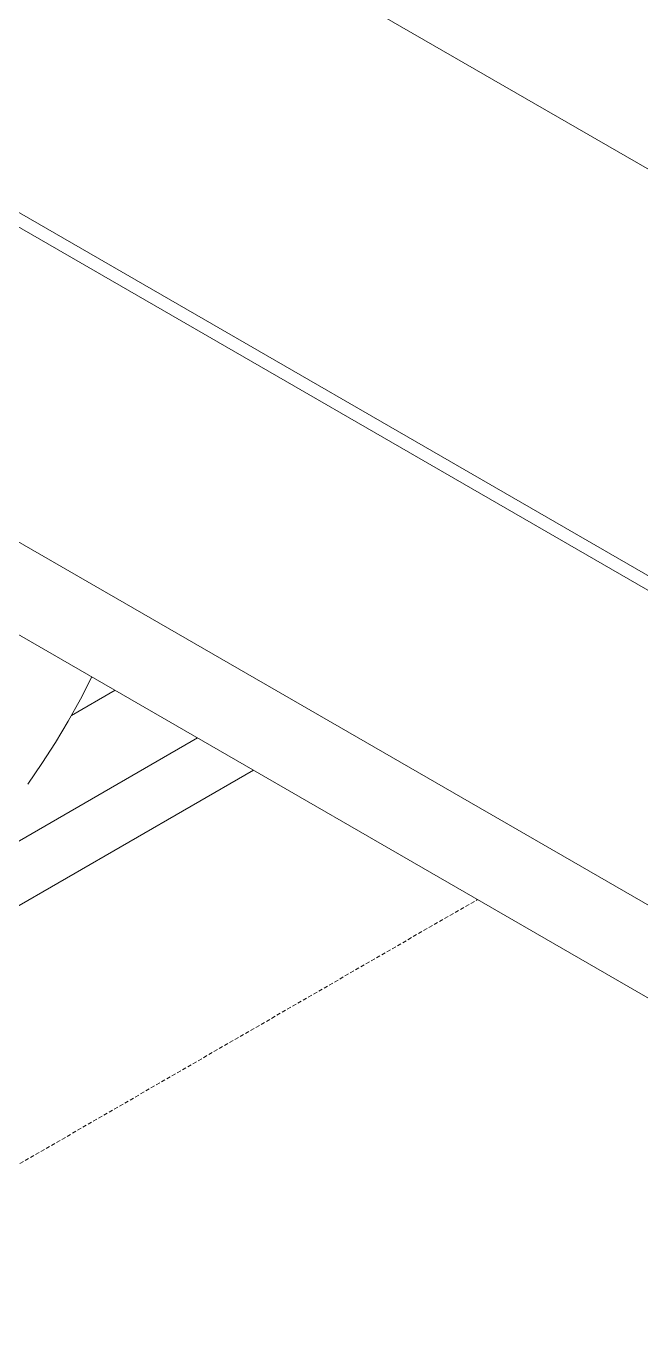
# Model space of a CAD drawing. Header units: millimetres. Extents: x -67 to 4862, y -244 to 3199.
# Drawn here: x 3477.7 to 3671.2, y 1293.3 to 1704.1 of the extents above; entities that cross this region are included whole.
import ezdxf

# ---------------------------------------------------------------- set-up
doc = ezdxf.new("R2010")
doc.units = ezdxf.units.MM
doc.linetypes.add('HIDDEN', pattern=[1.905, 1.27, -0.635])
doc.layers.add('ZANO_R', color=7, linetype='Continuous', lineweight=0)
doc.layers.add('ZANO_R_przerywana', color=7, linetype='HIDDEN', lineweight=0)

msp = doc.modelspace()

# ---------------------------------------------------------------- linework, layer by layer
at = {"layer": 'ZANO_R'}
for p, q in [((4086.7, 1420.39), (3400.65, 1816.49)), ((3301.17, 1745.99), (3984.51, 1351.46)), ((3983.94, 1347.13), (3297.95, 1743.19)), ((3199.18, 1701.13), (3885.18, 1305.07)), ((3194.79, 1674.48), (3880.84, 1278.39)), ((3498.38, 1499.2), (3494.78, 1492.2)), ((3494.78, 1492.2), (3490.97, 1485.31)), ((3491.96, 1487.06), (3505.69, 1494.98)), ((3490.97, 1485.31), (3486.94, 1478.54)), ((3438.25, 1426.08), (3531.64, 1480)), ((3486.94, 1478.54), (3482.69, 1471.9)), ((3482.69, 1471.9), (3478.25, 1465.4)), ((3470.77, 1424.53), (3549.24, 1469.84))]:
    msp.add_line(p, q, dxfattribs=at)
at = {"layer": 'ZANO_R_przerywana'}
msp.add_line((3314.09, 1252.66), (3619.75, 1429.13), dxfattribs=at)

doc.saveas('drawing.dxf')
